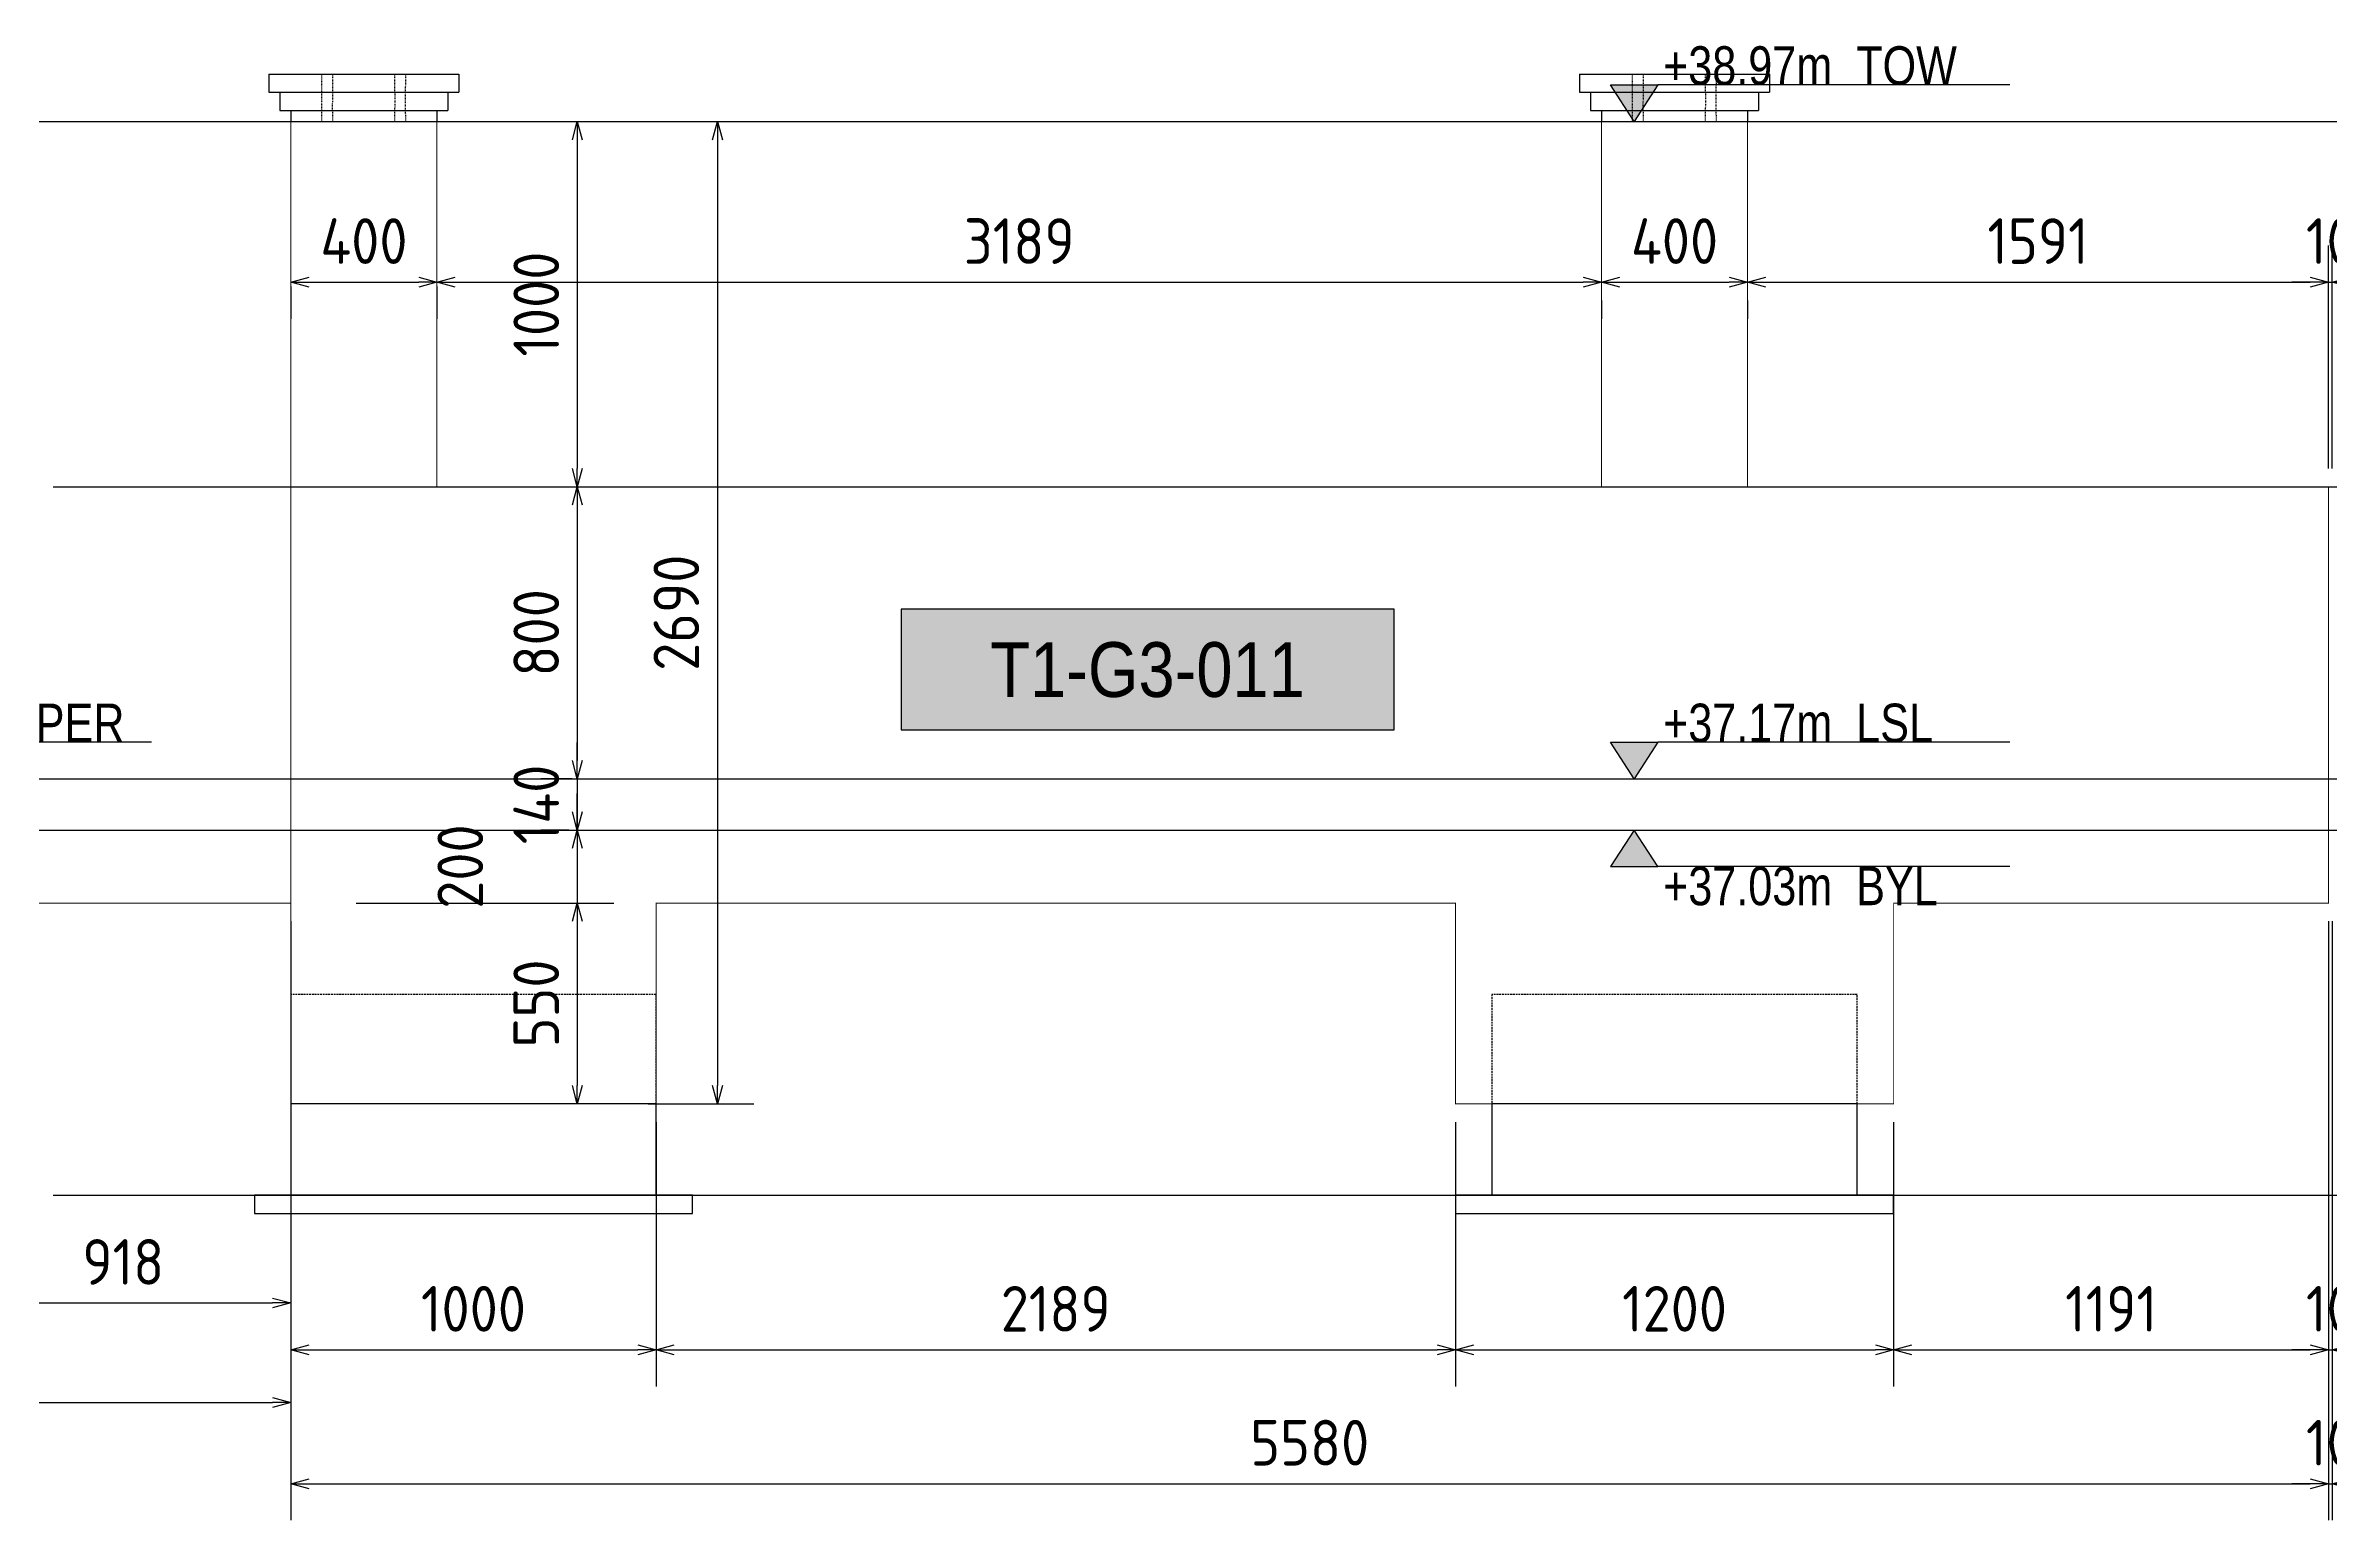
# Model space of a CAD drawing. Header units: centimetres. Extents: x -6122352 to 7132207, y -1694241 to 1947892.
# Drawn here: x 3266110 to 3272366, y 82635 to 86673 of the extents above; entities that cross this region are included whole.
import ezdxf
from ezdxf.enums import TextEntityAlignment as Align

# ---------------------------------------------------------------- set-up
doc = ezdxf.new("R2010")
doc.units = ezdxf.units.CM
doc.header["$MEASUREMENT"] = 0
doc.header["$PDMODE"] = 66
doc.header["$PDSIZE"] = 100
for name, pattern in [('23585-XR-AR-END-SETTING OUT PLAN$0$HIDDEN', [0.375, 0.25, -0.125]), ('DASHED2', [0.375, 0.25, -0.125]), ('DXK_LINE_DOT2', [3.9198, 1.9599, -1.9599])]:
    doc.linetypes.add(name, pattern=pattern)
for name, color, linetype in [('@MI-TYPE-01', 30, 'Continuous'), ('@MI-TYPE-02', 6, 'Continuous'), ('JML-Dimension', 1, 'Continuous'), ('PANEL-TAGS', 7, 'Continuous'), ('SECTION', 130, 'Continuous')]:
    doc.layers.add(name, color=color, linetype=linetype)
doc.styles.add('PANELTAG_STYLE', font='arial.ttf')
doc.styles.add('Schueco-BEMSTIL', font='isocpeur.ttf', dxfattribs={"width": 0.9})
doc.styles.add('txt-Pisa-std', font='arial.ttf', dxfattribs={"width": 0.8})
doc.dimstyles.new('MI- JWC-TXT-2.5 MM', dxfattribs={"dimscale": 1.5, "dimtxt": 2.5, "dimasz": 1, "dimexe": 2, "dimexo": 1, "dimgap": 1, "dimtad": 1, "dimdec": 0, "dimdsep": 46, "dimtxsty": 'Schueco-BEMSTIL', "dimblk": 'OPEN30', "dimcen": 0, "dimdle": 2, "dimclrd": 140, "dimclre": 8, "dimclrt": 40, "dimadec": 0, "dimazin": 2, "dimtfac": 1, "dimtdec": 0, "dimtix": 1, "dimtmove": 2, "dimatfit": 3, "dimldrblk": 'OPEN', "dimfxl": 2, "dimlwd": -1, "dimlwe": -1, "dimarcsym": 0})

# ---------------------------------------------------------------- blocks, each defined once
blk = doc.blocks.new('T1-FOOTING ELEVATION')
at = {"color": 9}
blk.add_lwpolyline([(-600, -250), (600, -250), (600, -300), (-600, -300)], close=True, dxfattribs=at)
at = {"layer": '@MI-TYPE-01', "color": 114, "linetype": '23585-XR-AR-END-SETTING OUT PLAN$0$HIDDEN', "ltscale": 20, "true_color": 0x139b48}
blk.add_lwpolyline([(-500, 0), (-500, 300), (500, 300), (500, 0)], dxfattribs=at)
at = {"layer": '@MI-TYPE-01', "color": 114, "true_color": 0x139b48}
blk.add_lwpolyline([(-500, 0), (500, 0), (500, -250), (-500, -250)], close=True, dxfattribs=at)
blk = doc.blocks.new('_Open30')
at = {"color": 0, "linetype": 'ByBlock', "lineweight": -2}
for p, q in [((-1, 0.27), (0, 0)), ((0, 0), (-1, -0.27)), ((0, 0), (-1, 0))]:
    blk.add_line(p, q, dxfattribs=at)
blk = doc.blocks.new('*D4512')
at = {"layer": '@MI-TYPE-01', "color": 8, "transparency": 16777216}
for p, q in [((3266781.4, 83725.5), (3266781.4, 83002)), ((3267781.4, 83725.5), (3267781.4, 83002))]:
    blk.add_line(p, q, dxfattribs=at)
at = {"layer": '@MI-TYPE-01', "color": 140, "transparency": 16777216}
blk.add_line((3266831.4, 83102), (3267731.4, 83102), dxfattribs=at)
at = {"layer": 'Defpoints', "color": 0, "transparency": 16777216}
for p in [(3266781.4, 83775.5), (3267781.4, 83775.5), (3267781.4, 83102)]:
    blk.add_point(p, dxfattribs=at)
at = {"layer": '@MI-TYPE-01', "color": 140, "transparency": 16777216, "xscale": 50, "yscale": 50, "zscale": 50, "rotation": 180}
blk.add_blockref('_Open30', (3266781.4, 83102), dxfattribs=at)
at = {"layer": '@MI-TYPE-01', "color": 140, "transparency": 16777216, "xscale": 50, "yscale": 50, "zscale": 50}
blk.add_blockref('_Open30', (3267781.4, 83102), dxfattribs=at)
at = {"layer": '@MI-TYPE-01', "color": 40, "transparency": 16777216, "insert": (3267281.4, 83214.5), "char_height": 125, "attachment_point": 5, "style": 'Schueco-BEMSTIL'}
blk.add_mtext('1000', dxfattribs=at)
blk = doc.blocks.new('_Open')
at = {"color": 0, "linetype": 'ByBlock', "lineweight": -2}
for p, q in [((-1, 0.2), (0, 0)), ((-1, -0.2), (0, 0)), ((0, 0), (-1, 0))]:
    blk.add_line(p, q, dxfattribs=at)
blk = doc.blocks.new('*D4513')
at = {"layer": '@MI-TYPE-01', "color": 8, "transparency": 16777216}
for p, q in [((3267781.4, 83725.5), (3267781.4, 83002)), ((3269970.4, 83725.5), (3269970.4, 83002))]:
    blk.add_line(p, q, dxfattribs=at)
at = {"layer": '@MI-TYPE-01', "color": 140, "transparency": 16777216}
blk.add_line((3267831.4, 83102), (3269920.4, 83102), dxfattribs=at)
at = {"layer": 'Defpoints', "color": 0, "transparency": 16777216}
for p in [(3267781.4, 83775.5), (3269970.4, 83775.5), (3269970.4, 83102)]:
    blk.add_point(p, dxfattribs=at)
at = {"layer": '@MI-TYPE-01', "color": 140, "transparency": 16777216, "xscale": 50, "yscale": 50, "zscale": 50, "rotation": 180}
blk.add_blockref('_Open30', (3267781.4, 83102), dxfattribs=at)
at = {"layer": '@MI-TYPE-01', "color": 140, "transparency": 16777216, "xscale": 50, "yscale": 50, "zscale": 50}
blk.add_blockref('_Open30', (3269970.4, 83102), dxfattribs=at)
at = {"layer": '@MI-TYPE-01', "color": 40, "transparency": 16777216, "insert": (3268875.9, 83214.5), "char_height": 125, "attachment_point": 5, "style": 'Schueco-BEMSTIL'}
blk.add_mtext('2189', dxfattribs=at)
blk = doc.blocks.new('*D4514')
at = {"layer": '@MI-TYPE-01', "color": 8, "transparency": 16777216}
for p, q in [((3269970.4, 83725.5), (3269970.4, 83002)), ((3271170.4, 83725.5), (3271170.4, 83002))]:
    blk.add_line(p, q, dxfattribs=at)
at = {"layer": '@MI-TYPE-01', "color": 140, "transparency": 16777216}
blk.add_line((3270020.4, 83102), (3271120.4, 83102), dxfattribs=at)
at = {"layer": 'Defpoints', "color": 0, "transparency": 16777216}
for p in [(3269970.4, 83775.5), (3271170.4, 83775.5), (3271170.4, 83102)]:
    blk.add_point(p, dxfattribs=at)
at = {"layer": '@MI-TYPE-01', "color": 140, "transparency": 16777216, "xscale": 50, "yscale": 50, "zscale": 50, "rotation": 180}
blk.add_blockref('_Open30', (3269970.4, 83102), dxfattribs=at)
at = {"layer": '@MI-TYPE-01', "color": 140, "transparency": 16777216, "xscale": 50, "yscale": 50, "zscale": 50}
blk.add_blockref('_Open30', (3271170.4, 83102), dxfattribs=at)
at = {"layer": '@MI-TYPE-01', "color": 40, "transparency": 16777216, "insert": (3270570.4, 83214.5), "char_height": 125, "attachment_point": 5, "style": 'Schueco-BEMSTIL'}
blk.add_mtext('1200', dxfattribs=at)
blk = doc.blocks.new('*D4515')
at = {"layer": '@MI-TYPE-01', "color": 8, "transparency": 16777216}
for p, q in [((3272361.1, 84275.5), (3272361.1, 83002)), ((3271170.4, 83725.5), (3271170.4, 83002))]:
    blk.add_line(p, q, dxfattribs=at)
at = {"layer": '@MI-TYPE-01', "color": 140, "transparency": 16777216}
blk.add_line((3271220.4, 83102), (3272311.1, 83102), dxfattribs=at)
at = {"layer": 'Defpoints', "color": 0, "transparency": 16777216}
for p in [(3272361.1, 84325.5), (3271170.4, 83775.5), (3272361.1, 83102)]:
    blk.add_point(p, dxfattribs=at)
at = {"layer": '@MI-TYPE-01', "color": 140, "transparency": 16777216, "xscale": 50, "yscale": 50, "zscale": 50, "rotation": 180}
blk.add_blockref('_Open30', (3271170.4, 83102), dxfattribs=at)
at = {"layer": '@MI-TYPE-01', "color": 140, "transparency": 16777216, "xscale": 50, "yscale": 50, "zscale": 50}
blk.add_blockref('_Open30', (3272361.1, 83102), dxfattribs=at)
at = {"layer": '@MI-TYPE-01', "color": 40, "transparency": 16777216, "insert": (3271765.8, 83214.5), "char_height": 125, "attachment_point": 5, "style": 'Schueco-BEMSTIL'}
blk.add_mtext('1191', dxfattribs=at)
blk = doc.blocks.new('*D4516')
at = {"layer": '@MI-TYPE-01', "color": 8, "transparency": 16777216}
for p, q in [((3272361.1, 84275.5), (3272361.1, 83002)), ((3272371.1, 84275.5), (3272371.1, 83002))]:
    blk.add_line(p, q, dxfattribs=at)
at = {"layer": '@MI-TYPE-01', "color": 140, "transparency": 16777216}
for p, q in [((3272311.1, 83102), (3272261.1, 83102)), ((3272361.1, 83102), (3272371.1, 83102)), ((3272421.1, 83102), (3272471.1, 83102))]:
    blk.add_line(p, q, dxfattribs=at)
at = {"layer": 'Defpoints', "color": 0, "transparency": 16777216}
for p in [(3272361.1, 84325.5), (3272371.1, 84325.5), (3272371.1, 83102)]:
    blk.add_point(p, dxfattribs=at)
at = {"layer": '@MI-TYPE-01', "color": 140, "transparency": 16777216, "xscale": 50, "yscale": 50, "zscale": 50}
blk.add_blockref('_Open30', (3272361.1, 83102), dxfattribs=at)
at = {"layer": '@MI-TYPE-01', "color": 140, "transparency": 16777216, "xscale": 50, "yscale": 50, "zscale": 50, "rotation": 180}
blk.add_blockref('_Open30', (3272371.1, 83102), dxfattribs=at)
at = {"layer": '@MI-TYPE-01', "color": 40, "transparency": 16777216, "insert": (3272366.1, 83214.5), "char_height": 125, "attachment_point": 5, "style": 'Schueco-BEMSTIL'}
blk.add_mtext('10', dxfattribs=at)
blk = doc.blocks.new('*D4543')
at = {"layer": '@MI-TYPE-01', "color": 8, "transparency": 16777216}
for p, q in [((3272361.1, 84275.5), (3272361.1, 82635.4)), ((3266781.4, 83725.5), (3266781.4, 82635.4))]:
    blk.add_line(p, q, dxfattribs=at)
at = {"layer": '@MI-TYPE-01', "color": 140, "transparency": 16777216}
blk.add_line((3266831.4, 82735.4), (3272311.1, 82735.4), dxfattribs=at)
at = {"layer": 'Defpoints', "color": 0, "transparency": 16777216}
for p in [(3272361.1, 84325.5), (3266781.4, 83775.5), (3272361.1, 82735.4)]:
    blk.add_point(p, dxfattribs=at)
at = {"layer": '@MI-TYPE-01', "color": 140, "transparency": 16777216, "xscale": 50, "yscale": 50, "zscale": 50, "rotation": 180}
blk.add_blockref('_Open30', (3266781.4, 82735.4), dxfattribs=at)
at = {"layer": '@MI-TYPE-01', "color": 140, "transparency": 16777216, "xscale": 50, "yscale": 50, "zscale": 50}
blk.add_blockref('_Open30', (3272361.1, 82735.4), dxfattribs=at)
at = {"layer": '@MI-TYPE-01', "color": 40, "transparency": 16777216, "insert": (3269571.3, 82847.9), "char_height": 125, "attachment_point": 5, "style": 'Schueco-BEMSTIL'}
blk.add_mtext('5580', dxfattribs=at)
blk = doc.blocks.new('*D4544')
at = {"layer": '@MI-TYPE-01', "color": 8, "transparency": 16777216}
for p, q in [((3272361.1, 84275.5), (3272361.1, 82635.4)), ((3272371.1, 84275.5), (3272371.1, 82635.4))]:
    blk.add_line(p, q, dxfattribs=at)
at = {"layer": '@MI-TYPE-01', "color": 140, "transparency": 16777216}
for p, q in [((3272311.1, 82735.4), (3272261.1, 82735.4)), ((3272361.1, 82735.4), (3272371.1, 82735.4)), ((3272421.1, 82735.4), (3272471.1, 82735.4))]:
    blk.add_line(p, q, dxfattribs=at)
at = {"layer": 'Defpoints', "color": 0, "transparency": 16777216}
for p in [(3272361.1, 84325.5), (3272371.1, 84325.5), (3272371.1, 82735.4)]:
    blk.add_point(p, dxfattribs=at)
at = {"layer": '@MI-TYPE-01', "color": 140, "transparency": 16777216, "xscale": 50, "yscale": 50, "zscale": 50}
blk.add_blockref('_Open30', (3272361.1, 82735.4), dxfattribs=at)
at = {"layer": '@MI-TYPE-01', "color": 140, "transparency": 16777216, "xscale": 50, "yscale": 50, "zscale": 50, "rotation": 180}
blk.add_blockref('_Open30', (3272371.1, 82735.4), dxfattribs=at)
at = {"layer": '@MI-TYPE-01', "color": 40, "transparency": 16777216, "insert": (3272366.1, 82847.9), "char_height": 125, "attachment_point": 5, "style": 'Schueco-BEMSTIL'}
blk.add_mtext('10', dxfattribs=at)
blk = doc.blocks.new('PANELTAG')
at = {"layer": 'PANEL-TAGS', "color": 1}
blk.add_lwpolyline([(-13.5, -3.3), (13.5, -3.3), (13.5, 3.3), (-13.5, 3.3)], close=True, dxfattribs=at)
at = {"layer": 'PANEL-TAGS', "color": 40, "true_color": 0xffd700}
blk.add_solid([(-13.5, -3.3), (13.5, -3.3), (-13.5, 3.3), (13.5, 3.3)], dxfattribs=at)
at = {"layer": 'PANEL-TAGS', "color": 5, "style": 'PANELTAG_STYLE', "width": 0.85}
blk.add_attdef('TAGNO', text='', height=3, dxfattribs=at).set_placement((0, 0), align=Align.MIDDLE)
blk = doc.blocks.new('*U2058')
at = {"layer": 'JML-Dimension'}
h = blk.add_hatch(color=10, dxfattribs=at)
h.dxf.hatch_style = 1
h.paths.add_polyline_path([(0, 0), (-1.54, 2.37), (1.54, 2.37)])
blk.add_line((24.31, 2.37), (1.54, 2.37), dxfattribs=at)
blk.add_lwpolyline([(0, 0), (-1.54, 2.37), (1.54, 2.37), (0, 0)], dxfattribs=at)
at = {"color": 5, "style": 'txt-Pisa-std', "width": 0.8}
blk.add_attdef('+0.0', text='', height=2.5, dxfattribs=at).set_placement((1.87, 2.37), align=Align.BOTTOM_LEFT)
blk = doc.blocks.new('*D4656')
at = {"layer": '@MI-TYPE-01', "color": 140, "transparency": 16777216}
blk.add_line((3266831.4, 86025.6), (3267131.4, 86025.6), dxfattribs=at)
at = {"layer": '@MI-TYPE-01', "color": 8, "transparency": 16777216}
for p, q in [((3266781.4, 86014.1), (3266781.4, 85925.6)), ((3267181.4, 86014.1), (3267181.4, 85925.6))]:
    blk.add_line(p, q, dxfattribs=at)
at = {"layer": 'Defpoints', "color": 0, "transparency": 16777216}
for p in [(3266781.4, 86064.1), (3267181.4, 86064.1), (3267181.4, 86025.6)]:
    blk.add_point(p, dxfattribs=at)
at = {"layer": '@MI-TYPE-01', "color": 140, "transparency": 16777216, "xscale": 50, "yscale": 50, "zscale": 50, "rotation": 180}
blk.add_blockref('_Open30', (3266781.4, 86025.6), dxfattribs=at)
at = {"layer": '@MI-TYPE-01', "color": 140, "transparency": 16777216, "xscale": 50, "yscale": 50, "zscale": 50}
blk.add_blockref('_Open30', (3267181.4, 86025.6), dxfattribs=at)
at = {"layer": '@MI-TYPE-01', "color": 40, "transparency": 16777216, "insert": (3266981.4, 86138.1), "char_height": 125, "attachment_point": 5, "style": 'Schueco-BEMSTIL'}
blk.add_mtext('400', dxfattribs=at)
blk = doc.blocks.new('*D4657')
at = {"layer": '@MI-TYPE-01', "color": 140, "transparency": 16777216}
blk.add_line((3267231.4, 86025.6), (3270320.4, 86025.6), dxfattribs=at)
at = {"layer": '@MI-TYPE-01', "color": 8, "transparency": 16777216}
for p, q in [((3267181.4, 86014.1), (3267181.4, 85925.6)), ((3270370.4, 85975.6), (3270370.4, 85925.6))]:
    blk.add_line(p, q, dxfattribs=at)
at = {"layer": 'Defpoints', "color": 0, "transparency": 16777216}
for p in [(3267181.4, 86064.1), (3270370.4, 86025.6), (3270370.4, 86025.6)]:
    blk.add_point(p, dxfattribs=at)
at = {"layer": '@MI-TYPE-01', "color": 140, "transparency": 16777216, "xscale": 50, "yscale": 50, "zscale": 50, "rotation": 180}
blk.add_blockref('_Open30', (3267181.4, 86025.6), dxfattribs=at)
at = {"layer": '@MI-TYPE-01', "color": 140, "transparency": 16777216, "xscale": 50, "yscale": 50, "zscale": 50}
blk.add_blockref('_Open30', (3270370.4, 86025.6), dxfattribs=at)
at = {"layer": '@MI-TYPE-01', "color": 40, "transparency": 16777216, "insert": (3268775.9, 86138.1), "char_height": 125, "attachment_point": 5, "style": 'Schueco-BEMSTIL'}
blk.add_mtext('3189', dxfattribs=at)
blk = doc.blocks.new('*D4658')
at = {"layer": '@MI-TYPE-01', "color": 140, "transparency": 16777216}
blk.add_line((3270420.4, 86025.6), (3270720.4, 86025.6), dxfattribs=at)
at = {"layer": '@MI-TYPE-01', "color": 8, "transparency": 16777216}
for p, q in [((3270370.4, 85975.6), (3270370.4, 85925.6)), ((3270770.4, 85975.6), (3270770.4, 85925.6))]:
    blk.add_line(p, q, dxfattribs=at)
at = {"layer": 'Defpoints', "color": 0, "transparency": 16777216}
for p in [(3270370.4, 86025.6), (3270770.4, 86025.6), (3270770.4, 86025.6)]:
    blk.add_point(p, dxfattribs=at)
at = {"layer": '@MI-TYPE-01', "color": 140, "transparency": 16777216, "xscale": 50, "yscale": 50, "zscale": 50, "rotation": 180}
blk.add_blockref('_Open30', (3270370.4, 86025.6), dxfattribs=at)
at = {"layer": '@MI-TYPE-01', "color": 140, "transparency": 16777216, "xscale": 50, "yscale": 50, "zscale": 50}
blk.add_blockref('_Open30', (3270770.4, 86025.6), dxfattribs=at)
at = {"layer": '@MI-TYPE-01', "color": 40, "transparency": 16777216, "insert": (3270570.4, 86138.1), "char_height": 125, "attachment_point": 5, "style": 'Schueco-BEMSTIL'}
blk.add_mtext('400', dxfattribs=at)
blk = doc.blocks.new('*D4659')
at = {"layer": '@MI-TYPE-01', "color": 8, "transparency": 16777216}
for p, q in [((3272361.1, 85515.5), (3272361.1, 86125.6)), ((3270770.4, 85975.6), (3270770.4, 85925.6))]:
    blk.add_line(p, q, dxfattribs=at)
at = {"layer": '@MI-TYPE-01', "color": 140, "transparency": 16777216}
blk.add_line((3270820.4, 86025.6), (3272311.1, 86025.6), dxfattribs=at)
at = {"layer": 'Defpoints', "color": 0, "transparency": 16777216}
for p in [(3270770.4, 86025.6), (3272361.1, 86025.6), (3272361.1, 85465.5)]:
    blk.add_point(p, dxfattribs=at)
at = {"layer": '@MI-TYPE-01', "color": 140, "transparency": 16777216, "xscale": 50, "yscale": 50, "zscale": 50, "rotation": 180}
blk.add_blockref('_Open30', (3270770.4, 86025.6), dxfattribs=at)
at = {"layer": '@MI-TYPE-01', "color": 140, "transparency": 16777216, "xscale": 50, "yscale": 50, "zscale": 50}
blk.add_blockref('_Open30', (3272361.1, 86025.6), dxfattribs=at)
at = {"layer": '@MI-TYPE-01', "color": 40, "transparency": 16777216, "insert": (3271565.8, 86138.1), "char_height": 125, "attachment_point": 5, "style": 'Schueco-BEMSTIL'}
blk.add_mtext('1591', dxfattribs=at)
blk = doc.blocks.new('*D4660')
at = {"layer": '@MI-TYPE-01', "color": 8, "transparency": 16777216}
for p, q in [((3272361.1, 85515.5), (3272361.1, 86125.6)), ((3272371.1, 85515.5), (3272371.1, 86125.6))]:
    blk.add_line(p, q, dxfattribs=at)
at = {"layer": '@MI-TYPE-01', "color": 140, "transparency": 16777216}
for p, q in [((3272311.1, 86025.6), (3272261.1, 86025.6)), ((3272361.1, 86025.6), (3272371.1, 86025.6)), ((3272421.1, 86025.6), (3272471.1, 86025.6))]:
    blk.add_line(p, q, dxfattribs=at)
at = {"layer": 'Defpoints', "color": 0, "transparency": 16777216}
for p in [(3272371.1, 86025.6), (3272361.1, 85465.5), (3272371.1, 85465.5)]:
    blk.add_point(p, dxfattribs=at)
at = {"layer": '@MI-TYPE-01', "color": 140, "transparency": 16777216, "xscale": 50, "yscale": 50, "zscale": 50}
blk.add_blockref('_Open30', (3272361.1, 86025.6), dxfattribs=at)
at = {"layer": '@MI-TYPE-01', "color": 140, "transparency": 16777216, "xscale": 50, "yscale": 50, "zscale": 50, "rotation": 180}
blk.add_blockref('_Open30', (3272371.1, 86025.6), dxfattribs=at)
at = {"layer": '@MI-TYPE-01', "color": 40, "transparency": 16777216, "insert": (3272366.1, 86138.1), "char_height": 125, "attachment_point": 5, "style": 'Schueco-BEMSTIL'}
blk.add_mtext('10', dxfattribs=at)
blk = doc.blocks.new('*D4811')
at = {"layer": '@MI-TYPE-01', "color": 8, "transparency": 16777216}
for p, q in [((3266781.4, 84275.5), (3266781.4, 83130.4)), ((3265863.4, 83725.5), (3265863.4, 83130.4))]:
    blk.add_line(p, q, dxfattribs=at)
at = {"layer": '@MI-TYPE-01', "color": 140, "transparency": 16777216}
blk.add_line((3265913.4, 83230.4), (3266731.4, 83230.4), dxfattribs=at)
at = {"layer": 'Defpoints', "color": 0, "transparency": 16777216}
for p in [(3266781.4, 84325.5), (3265863.4, 83775.5), (3266781.4, 83230.4)]:
    blk.add_point(p, dxfattribs=at)
at = {"layer": '@MI-TYPE-01', "color": 140, "transparency": 16777216, "xscale": 50, "yscale": 50, "zscale": 50, "rotation": 180}
blk.add_blockref('_Open30', (3265863.4, 83230.4), dxfattribs=at)
at = {"layer": '@MI-TYPE-01', "color": 140, "transparency": 16777216, "xscale": 50, "yscale": 50, "zscale": 50}
blk.add_blockref('_Open30', (3266781.4, 83230.4), dxfattribs=at)
at = {"layer": '@MI-TYPE-01', "color": 40, "transparency": 16777216, "insert": (3266322.4, 83342.9), "char_height": 125, "attachment_point": 5, "style": 'Schueco-BEMSTIL'}
blk.add_mtext('918', dxfattribs=at)
blk = doc.blocks.new('*D4812')
at = {"layer": '@MI-TYPE-01', "color": 8, "transparency": 16777216}
for p, q in [((3260946.4, 84275.5), (3260946.4, 82858.1)), ((3266781.4, 84275.5), (3266781.4, 82858.1))]:
    blk.add_line(p, q, dxfattribs=at)
at = {"layer": '@MI-TYPE-01', "color": 140, "transparency": 16777216}
blk.add_line((3260996.4, 82958.1), (3266731.4, 82958.1), dxfattribs=at)
at = {"layer": 'Defpoints', "color": 0, "transparency": 16777216}
for p in [(3260946.4, 84325.5), (3266781.4, 84325.5), (3266781.4, 82958.1)]:
    blk.add_point(p, dxfattribs=at)
at = {"layer": '@MI-TYPE-01', "color": 140, "transparency": 16777216, "xscale": 50, "yscale": 50, "zscale": 50, "rotation": 180}
blk.add_blockref('_Open30', (3260946.4, 82958.1), dxfattribs=at)
at = {"layer": '@MI-TYPE-01', "color": 140, "transparency": 16777216, "xscale": 50, "yscale": 50, "zscale": 50}
blk.add_blockref('_Open30', (3266781.4, 82958.1), dxfattribs=at)
at = {"layer": '@MI-TYPE-01', "color": 40, "transparency": 16777216, "insert": (3263863.9, 83070.6), "char_height": 125, "attachment_point": 5, "style": 'Schueco-BEMSTIL'}
blk.add_mtext('5835', dxfattribs=at)
blk = doc.blocks.new('*U2056')
at = {"layer": 'JML-Dimension'}
h = blk.add_hatch(color=10, dxfattribs=at)
h.dxf.hatch_style = 1
h.paths.add_polyline_path([(0, 0), (-1.54, 2.37), (1.54, 2.37)])
blk.add_line((31.81, 2.37), (1.54, 2.37), dxfattribs=at)
blk.add_lwpolyline([(0, 0), (-1.54, 2.37), (1.54, 2.37), (0, 0)], dxfattribs=at)
at = {"color": 5, "style": 'txt-Pisa-std', "width": 0.8}
blk.add_attdef('+0.0', text='', height=2.5, dxfattribs=at).set_placement((1.87, 2.37), align=Align.BOTTOM_LEFT)
blk = doc.blocks.new('*D4826')
at = {"layer": '@MI-TYPE-01', "color": 8, "transparency": 16777216}
for p, q in [((3267559.8, 86465.5), (3267665.8, 86465.5)), ((3267559.8, 85465.5), (3267665.8, 85465.5))]:
    blk.add_line(p, q, dxfattribs=at)
at = {"layer": '@MI-TYPE-01', "color": 140, "transparency": 16777216}
blk.add_line((3267565.8, 86415.5), (3267565.8, 85515.5), dxfattribs=at)
at = {"layer": 'Defpoints', "color": 0, "transparency": 16777216}
for p in [(3267509.8, 86465.5), (3267509.8, 85465.5), (3267565.8, 85465.5)]:
    blk.add_point(p, dxfattribs=at)
at = {"layer": '@MI-TYPE-01', "color": 140, "transparency": 16777216, "xscale": 50, "yscale": 50, "zscale": 50}
for p, rotation in [((3267565.8, 86465.5), 90), ((3267565.8, 85465.5), 270)]:
    blk.add_blockref('_Open30', p, dxfattribs=dict(at, rotation=rotation))
at = {"layer": '@MI-TYPE-01', "color": 40, "transparency": 16777216, "insert": (3267453.3, 85965.5), "char_height": 125, "attachment_point": 5, "rotation": 90, "style": 'Schueco-BEMSTIL'}
blk.add_mtext('1000', dxfattribs=at)
blk = doc.blocks.new('*D4821')
at = {"layer": '@MI-TYPE-01', "color": 8, "transparency": 16777216}
for p, q in [((3267559.8, 85465.5), (3267665.8, 85465.5)), ((3267552.1, 84665.5), (3267465.8, 84665.5))]:
    blk.add_line(p, q, dxfattribs=at)
at = {"layer": '@MI-TYPE-01', "color": 140, "transparency": 16777216}
blk.add_line((3267565.8, 85415.5), (3267565.8, 84715.5), dxfattribs=at)
at = {"layer": 'Defpoints', "color": 0, "transparency": 16777216}
for p in [(3267509.8, 85465.5), (3267565.8, 84665.5), (3267602.1, 84665.5)]:
    blk.add_point(p, dxfattribs=at)
at = {"layer": '@MI-TYPE-01', "color": 140, "transparency": 16777216, "xscale": 50, "yscale": 50, "zscale": 50}
for p, rotation in [((3267565.8, 85465.5), 90), ((3267565.8, 84665.5), 270)]:
    blk.add_blockref('_Open30', p, dxfattribs=dict(at, rotation=rotation))
at = {"layer": '@MI-TYPE-01', "color": 40, "transparency": 16777216, "insert": (3267453.3, 85065.5), "char_height": 125, "attachment_point": 5, "rotation": 90, "style": 'Schueco-BEMSTIL'}
blk.add_mtext('800', dxfattribs=at)
blk = doc.blocks.new('*D4822')
at = {"layer": '@MI-TYPE-01', "color": 140, "transparency": 16777216}
for p, q in [((3267565.8, 84715.5), (3267565.8, 84765.5)), ((3267565.8, 84665.5), (3267565.8, 84525.5)), ((3267565.8, 84475.5), (3267565.8, 84425.5))]:
    blk.add_line(p, q, dxfattribs=at)
at = {"layer": '@MI-TYPE-01', "color": 8, "transparency": 16777216}
for p, q in [((3267552.1, 84665.5), (3267465.8, 84665.5)), ((3267542.4, 84525.5), (3267465.8, 84525.5))]:
    blk.add_line(p, q, dxfattribs=at)
at = {"layer": 'Defpoints', "color": 0, "transparency": 16777216}
for p in [(3267602.1, 84665.5), (3267565.8, 84525.5), (3267592.4, 84525.5)]:
    blk.add_point(p, dxfattribs=at)
at = {"layer": '@MI-TYPE-01', "color": 140, "transparency": 16777216, "xscale": 50, "yscale": 50, "zscale": 50}
for p, rotation in [((3267565.8, 84665.5), 270), ((3267565.8, 84525.5), 90)]:
    blk.add_blockref('_Open30', p, dxfattribs=dict(at, rotation=rotation))
at = {"layer": '@MI-TYPE-01', "color": 40, "transparency": 16777216, "insert": (3267453.3, 84595.5), "char_height": 125, "attachment_point": 5, "rotation": 90, "style": 'Schueco-BEMSTIL'}
blk.add_mtext('140', dxfattribs=at)
blk = doc.blocks.new('*D4823')
at = {"layer": '@MI-TYPE-01', "color": 140, "transparency": 16777216}
for p, q in [((3267565.8, 84575.5), (3267565.8, 84625.5)), ((3267565.8, 84525.5), (3267565.8, 84325.5)), ((3267565.8, 84275.5), (3267565.8, 84225.5))]:
    blk.add_line(p, q, dxfattribs=at)
at = {"layer": '@MI-TYPE-01', "color": 8, "transparency": 16777216}
for p, q in [((3267542.4, 84525.5), (3267465.8, 84525.5)), ((3266959.8, 84325.5), (3267665.8, 84325.5))]:
    blk.add_line(p, q, dxfattribs=at)
at = {"layer": 'Defpoints', "color": 0, "transparency": 16777216}
for p in [(3267592.4, 84525.5), (3266909.8, 84325.5), (3267565.8, 84325.5)]:
    blk.add_point(p, dxfattribs=at)
at = {"layer": '@MI-TYPE-01', "color": 140, "transparency": 16777216, "xscale": 50, "yscale": 50, "zscale": 50}
for p, rotation in [((3267565.8, 84525.5), 270), ((3267565.8, 84325.5), 90)]:
    blk.add_blockref('_Open30', p, dxfattribs=dict(at, rotation=rotation))
at = {"layer": '@MI-TYPE-01', "color": 40, "transparency": 16777216, "insert": (3267245.3, 84425.5), "char_height": 125, "attachment_point": 5, "rotation": 90, "style": 'Schueco-BEMSTIL'}
blk.add_mtext('200', dxfattribs=at)
blk = doc.blocks.new('*D4824')
at = {"layer": '@MI-TYPE-01', "color": 8, "transparency": 16777216}
for p, q in [((3266959.8, 84325.5), (3267665.8, 84325.5)), ((3267546.5, 83775.5), (3267465.8, 83775.5))]:
    blk.add_line(p, q, dxfattribs=at)
at = {"layer": '@MI-TYPE-01', "color": 140, "transparency": 16777216}
blk.add_line((3267565.8, 84275.5), (3267565.8, 83825.5), dxfattribs=at)
at = {"layer": 'Defpoints', "color": 0, "transparency": 16777216}
for p in [(3266909.8, 84325.5), (3267565.8, 83775.5), (3267596.5, 83775.5)]:
    blk.add_point(p, dxfattribs=at)
at = {"layer": '@MI-TYPE-01', "color": 140, "transparency": 16777216, "xscale": 50, "yscale": 50, "zscale": 50}
for p, rotation in [((3267565.8, 84325.5), 90), ((3267565.8, 83775.5), 270)]:
    blk.add_blockref('_Open30', p, dxfattribs=dict(at, rotation=rotation))
at = {"layer": '@MI-TYPE-01', "color": 40, "transparency": 16777216, "insert": (3267453.3, 84050.5), "char_height": 125, "attachment_point": 5, "rotation": 90, "style": 'Schueco-BEMSTIL'}
blk.add_mtext('550', dxfattribs=at)
blk = doc.blocks.new('*D4825')
at = {"layer": '@MI-TYPE-01', "color": 8, "transparency": 16777216}
for p, q in [((3267759.8, 86465.5), (3268049.4, 86465.5)), ((3267759.8, 83775.5), (3268049.4, 83775.5))]:
    blk.add_line(p, q, dxfattribs=at)
at = {"layer": '@MI-TYPE-01', "color": 140, "transparency": 16777216}
blk.add_line((3267949.4, 86415.5), (3267949.4, 83825.5), dxfattribs=at)
at = {"layer": 'Defpoints', "color": 0, "transparency": 16777216}
for p in [(3267709.8, 86465.5), (3267709.8, 83775.5), (3267949.4, 83775.5)]:
    blk.add_point(p, dxfattribs=at)
at = {"layer": '@MI-TYPE-01', "color": 140, "transparency": 16777216, "xscale": 50, "yscale": 50, "zscale": 50}
for p, rotation in [((3267949.4, 86465.5), 90), ((3267949.4, 83775.5), 270)]:
    blk.add_blockref('_Open30', p, dxfattribs=dict(at, rotation=rotation))
at = {"layer": '@MI-TYPE-01', "color": 40, "transparency": 16777216, "insert": (3267836.9, 85120.5), "char_height": 125, "attachment_point": 5, "rotation": 90, "style": 'Schueco-BEMSTIL'}
blk.add_mtext('2690', dxfattribs=at)
blk = doc.blocks.new('COPING')
at = {"color": 144, "linetype": 'Continuous', "true_color": 0x1571b2}
for p, q in [((-40577.1, 19537.3), (-40057.1, 19537.3)), ((-40577.1, 19537.3), (-40577.1, 19487.3)), ((-40057.1, 19537.3), (-40057.1, 19487.3)), ((-40577.1, 19487.3), (-40057.1, 19487.3)), ((-40547.1, 19487.3), (-40547.1, 19437.3)), ((-40087.1, 19487.3), (-40087.1, 19437.3)), ((-40547.1, 19437.3), (-40087.1, 19437.3)), ((-40517.1, 19437.3), (-40517.1, 19407.3)), ((-40517.1, 19407.3), (-40117.1, 19407.3)), ((-40117.1, 19437.3), (-40117.1, 19407.3))]:
    blk.add_line(p, q, dxfattribs=at)
at = {"color": 144, "linetype": 'DXK_LINE_DOT2', "true_color": 0x1571b2}
for p, q in [((-40432.1, 19437.3), (-40432.1, 19537.3)), ((-40402.1, 19487.3), (-40402.1, 19537.3)), ((-40232.1, 19487.3), (-40232.1, 19537.3)), ((-40203.1, 19487.3), (-40202.1, 19537.3)), ((-40403.1, 19437.9), (-40402.1, 19487)), ((-40232.1, 19437.6), (-40231.1, 19486.8)), ((-40203.1, 19438.4), (-40203.1, 19486.5)), ((-40432.1, 19407.3), (-40432.1, 19437.3)), ((-40402.1, 19407.3), (-40402.1, 19437.3)), ((-40232.1, 19407.3), (-40232.1, 19437.3)), ((-40202.1, 19407.3), (-40203.1, 19437.3))]:
    blk.add_line(p, q, dxfattribs=at)

msp = doc.modelspace()

# ---------------------------------------------------------------- linework, layer by layer
at = {"color": 160, "linetype": 'DASHED2', "ltscale": 5}
for points in [[(3266130.0352, 86465.54021), (3284724.91565, 86465.54021)], [(3266130.0352, 85465.54021), (3284724.91565, 85465.54021)], [(3266130.0352, 84665.54021), (3284724.91565, 84665.54021)], [(3266130.0352, 84525.54021), (3284724.91565, 84525.54021)], [(3266130.0352, 83525.54021), (3284724.91565, 83525.54021)]]:
    msp.add_lwpolyline(points, dxfattribs=at)
at = {"layer": '@MI-TYPE-01', "color": 6, "const_width": 2.5}
msp.add_lwpolyline([(3260946.3854, 86465.5402), (3266781.3854, 86465.5402), (3266781.3854, 84325.5402), (3265863.3854, 84325.5402), (3265863.3854, 83775.5402), (3264863.3854, 83775.5402), (3264863.3854, 84325.5402), (3262863.3854, 84325.5402), (3262863.3854, 83775.5402), (3261863.3854, 83775.5402), (3261863.3854, 84325.5402), (3260946.3854, 84325.5402), (3260946.3854, 86465.5402)], dxfattribs=at)
at = {"layer": '@MI-TYPE-01', "color": 30, "ltscale": 20, "const_width": 2.5}
msp.add_lwpolyline([(3266781.3854, 83775.54021), (3266781.3854, 86465.5402), (3267181.3854, 86465.5402), (3267181.3854, 85465.5402), (3270370.41936, 85465.5402), (3270370.41936, 86465.5402), (3270770.41936, 86465.5402), (3270770.41936, 85465.54021), (3272361.12189, 85465.54021), (3272361.12189, 84325.54021), (3271170.41936, 84325.54021), (3271170.41936, 83775.54021), (3269970.41936, 83775.54021), (3269970.41936, 83775.54021), (3269970.41936, 84325.54021), (3267781.3854, 84325.54021), (3267781.3854, 83775.54021), (3266781.3854, 83775.54021), (3266781.3854, 83775.54021)], dxfattribs=at)
at = {"layer": '@MI-TYPE-02', "color": 160, "linetype": 'DASHED2', "ltscale": 5}
for points in [[(3260249.50004, 86465.5402), (3267546.53289, 86465.5402)], [(3260249.50004, 84665.5402), (3267546.53289, 84665.5402)], [(3260249.50004, 84525.5402), (3267546.53289, 84525.5402)]]:
    msp.add_lwpolyline(points, dxfattribs=at)

# ---------------------------------------------------------------- block references
for p in [(3307298.48981, 67058.222), (3310887.52377, 67058.22201)]:
    msp.add_blockref('COPING', p)
at = {"layer": '@MI-TYPE-01', "color": 30, "xscale": -1}
for p in [(3267281.3854, 83775.54021), (3270570.41936, 83775.54021)]:
    msp.add_blockref('T1-FOOTING ELEVATION', p, dxfattribs=at)
at = {"layer": 'PANEL-TAGS'}
ref = msp.add_blockref('PANELTAG', (3269127.42466, 84964.86933), dxfattribs=dict(at, xscale=50, yscale=50, zscale=50))
ref.add_attrib('TAGNO', 'T1-G3-011', dxfattribs={"color": 5, "height": 150, "style": 'PANELTAG_STYLE', "width": 0.85}).set_placement((3269127.42466, 84964.86933), align=Align.MIDDLE_CENTER)
at = {"layer": 'SECTION', "color": 6}
ref = msp.add_blockref('*U2058', (3270459.8584, 86465.54021), dxfattribs=dict(at, xscale=42.30147098076819, yscale=42.30147098076819, zscale=42.30147098076819))
ref.add_attrib('+0.0', '+38.97m  TOW', (3270538.98705, 86565.79727), dxfattribs={"layer": 'JML-Dimension', "color": 5, "height": 105.7536775, "style": 'txt-Pisa-std', "width": 0.8})
ref = msp.add_blockref('*U2056', (3265054.36262, 84665.54025), dxfattribs=dict(at, xscale=42.30147098076819, yscale=42.30147098076819, zscale=42.30147098076819))
ref.add_attrib('+0.0', '+37.17m  BYL UPPER', (3265133.49127, 84765.79731), dxfattribs={"layer": 'JML-Dimension', "color": 5, "height": 105.7536775, "style": 'txt-Pisa-std', "width": 0.8})
ref = msp.add_blockref('*U2058', (3270459.8584, 84665.54021), dxfattribs=dict(at, xscale=42.30147098076819, yscale=42.30147098076819, zscale=42.30147098076819))
ref.add_attrib('+0.0', '+37.17m  LSL', (3270538.98705, 84765.79727), dxfattribs={"layer": 'JML-Dimension', "color": 5, "height": 105.7536775, "style": 'txt-Pisa-std', "width": 0.8})
ref = msp.add_blockref('*U2058', (3270459.8584, 84525.54021), dxfattribs=dict(at, xscale=-42.30147098076819, yscale=42.30147098076819, zscale=42.30147098076819, rotation=180))
ref.add_attrib('+0.0', '+37.03m  BYL', (3270538.98705, 84319.6016), dxfattribs={"layer": 'JML-Dimension', "color": 5, "height": 105.7536775, "style": 'txt-Pisa-std', "width": 0.8})

# ---------------------------------------------------------------- dimensions: what is measured, and where the dimension line sits
at = {"layer": '@MI-TYPE-01'}
for base, p1, p2, picture, middle in [((3267565.83387, 85465.54021), (3267509.76519, 86465.54021), (3267509.76519, 85465.54021), '*D4826', (3267453.33387, 85965.54021)), ((3267949.4208, 83775.54021), (3267709.76519, 86465.54021), (3267709.76519, 83775.54021), '*D4825', (3267836.9208, 85120.54021)), ((3267565.83387, 84665.54021), (3267509.76519, 85465.54021), (3267602.13321, 84665.54021), '*D4821', (3267453.33387, 85065.54021)), ((3267565.83387, 84525.54021), (3267602.13321, 84665.54021), (3267592.35781, 84525.54021), '*D4822', (3267453.33387, 84595.54021)), ((3267565.83387, 83775.54021), (3266909.76519, 84325.54021), (3267596.52865, 83775.54021), '*D4824', (3267453.33387, 84050.54021))]:
    dim = msp.add_linear_dim(base=base, p1=p1, p2=p2, angle=90, dimstyle='MI- JWC-TXT-2.5 MM', dxfattribs=at)
    dim.commit()
    dim.dimension.update_dxf_attribs({"geometry": picture, "text_midpoint": middle})
for base, p1, p2, picture, middle in [((3267181.3854, 86025.62366), (3266781.3854, 86064.12599), (3267181.3854, 86064.12599), '*D4656', (3266981.3854, 86138.12366)), ((3270370.41936, 86025.62366), (3267181.3854, 86064.12599), (3270370.41936, 86025.62366), '*D4657', (3268775.90238, 86138.12366)), ((3270770.41936, 86025.62366), (3270370.41936, 86025.62366), (3270770.41936, 86025.62366), '*D4658', (3270570.41936, 86138.12366)), ((3272361.12189, 86025.62366), (3270770.41936, 86025.62366), (3272361.12189, 85465.54021), '*D4659', (3271565.77062, 86138.12366)), ((3272371.12189, 86025.62366), (3272361.12189, 85465.54021), (3272371.12189, 85465.54021), '*D4660', (3272366.12189, 86138.12366)), ((3266781.3854, 82958.12704), (3260946.3854, 84325.5402), (3266781.3854, 84325.5402), '*D4812', (3263863.8854, 83070.62704)), ((3266781.3854, 83230.35554), (3265863.3854, 83775.5402), (3266781.3854, 84325.5402), '*D4811', (3266322.3854, 83342.85554)), ((3272361.12189, 82735.36169), (3266781.3854, 83775.54021), (3272361.12189, 84325.54021), '*D4543', (3269571.25364, 82847.86169)), ((3272361.12189, 83102.02386), (3271170.41936, 83775.54021), (3272361.12189, 84325.54021), '*D4515', (3271765.77062, 83214.52386)), ((3272371.12189, 83102.02386), (3272361.12189, 84325.54021), (3272371.12189, 84325.54021), '*D4516', (3272366.12189, 83214.52386)), ((3272371.12189, 82735.36169), (3272361.12189, 84325.54021), (3272371.12189, 84325.54021), '*D4544', (3272366.12189, 82847.86169)), ((3267781.3854, 83102.02386), (3266781.3854, 83775.54021), (3267781.3854, 83775.54021), '*D4512', (3267281.3854, 83214.52386)), ((3269970.41936, 83102.02386), (3267781.3854, 83775.54021), (3269970.41936, 83775.54021), '*D4513', (3268875.90238, 83214.52386)), ((3271170.41936, 83102.02386), (3269970.41936, 83775.54021), (3271170.41936, 83775.54021), '*D4514', (3270570.41936, 83214.52386))]:
    dim = msp.add_linear_dim(base=base, p1=p1, p2=p2, dimstyle='MI- JWC-TXT-2.5 MM', dxfattribs=at)
    dim.commit()
    dim.dimension.update_dxf_attribs({"geometry": picture, "text_midpoint": middle})
dim = msp.add_linear_dim(base=(3267565.83387, 84325.54021), p1=(3267592.35781, 84525.54021), p2=(3266909.76519, 84325.54021), angle=90, dimstyle='MI- JWC-TXT-2.5 MM', dxfattribs=at)
dim.commit()
dim.dimension.update_dxf_attribs({"geometry": '*D4823', "text_midpoint": (3267245.26573, 84425.54021), "dimtype": 160})

doc.saveas('drawing.dxf')
